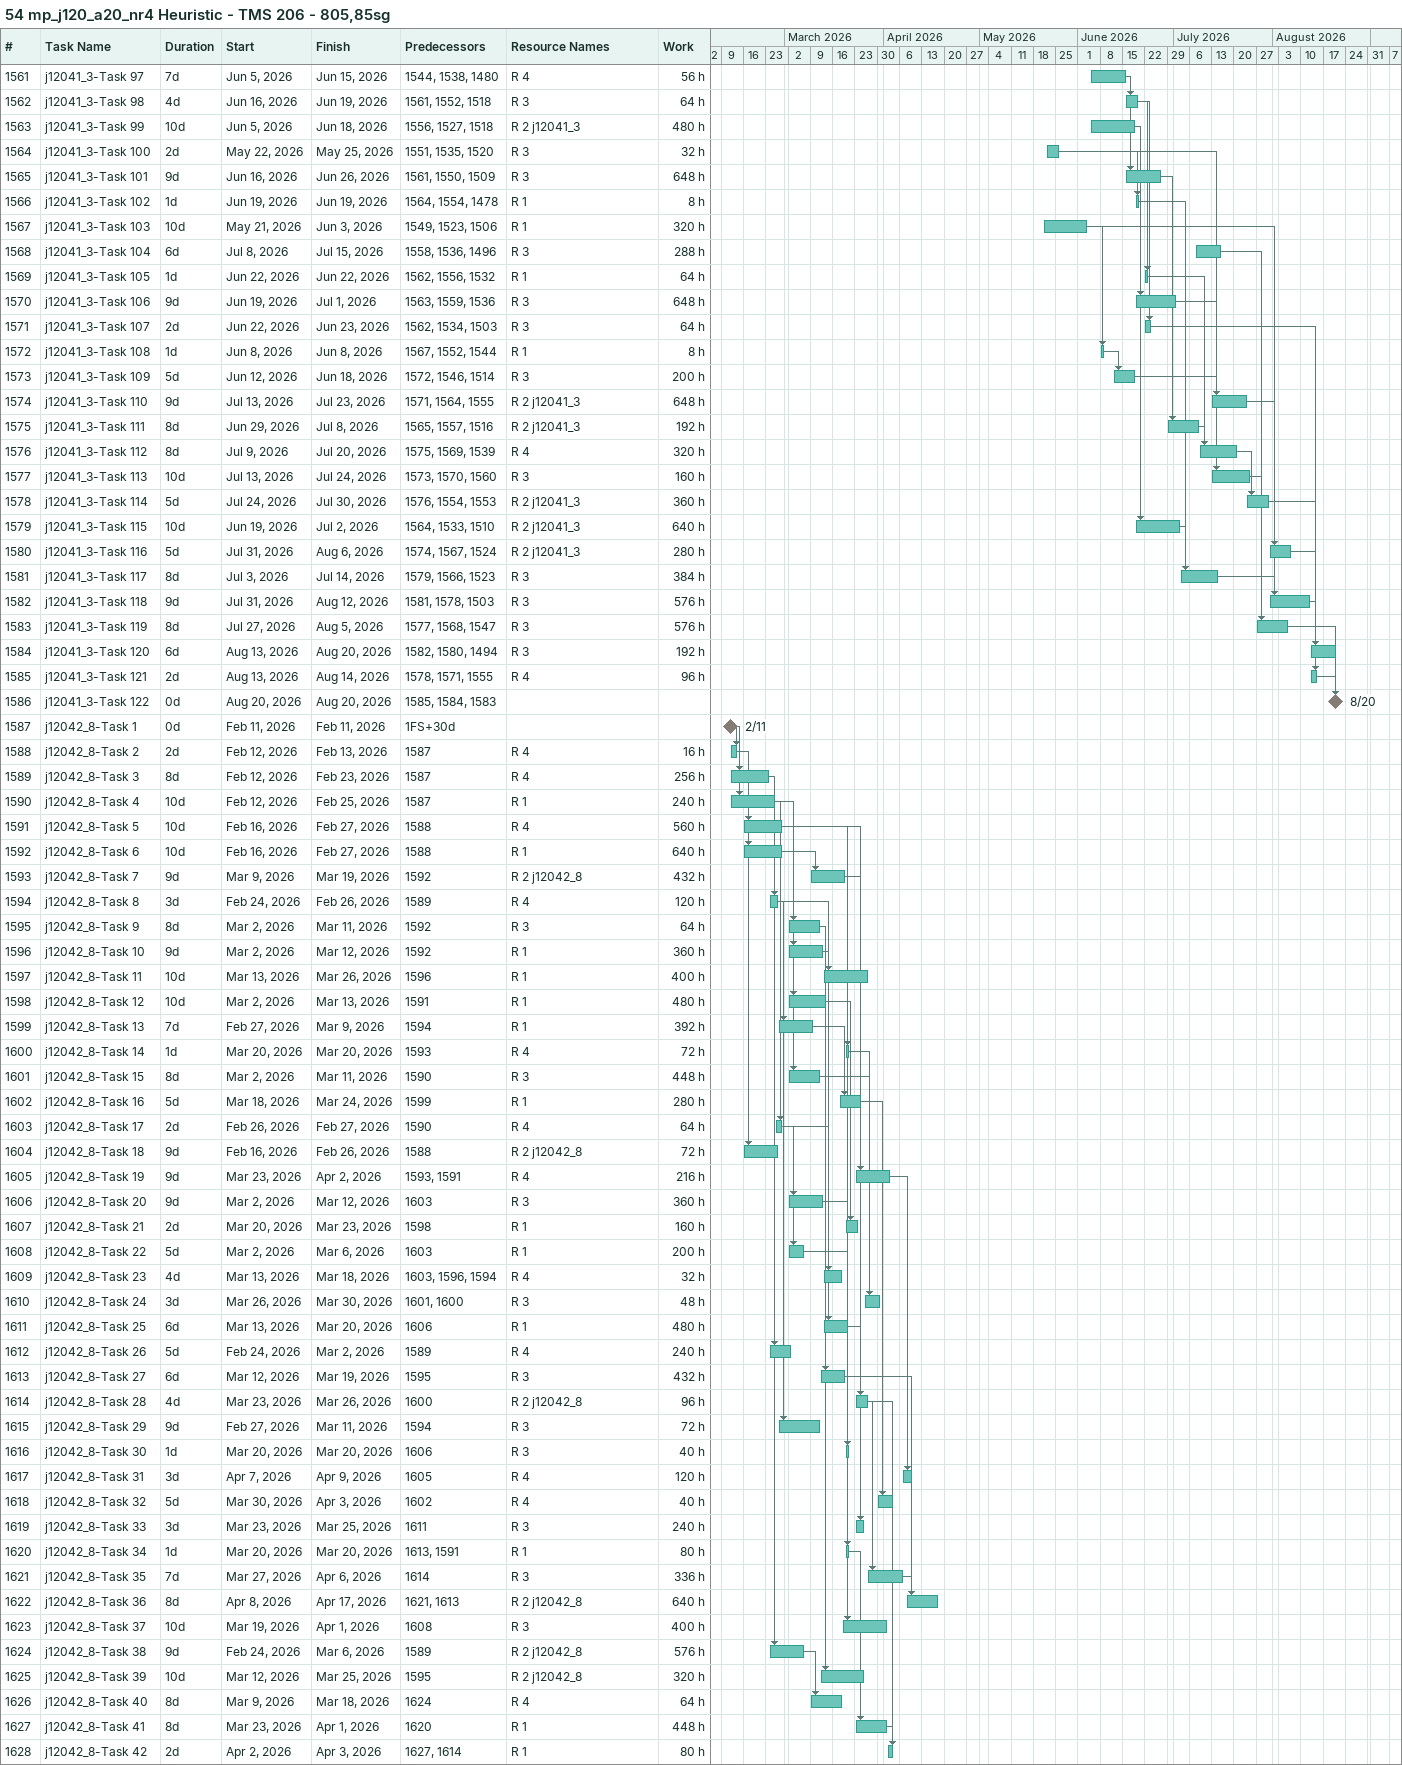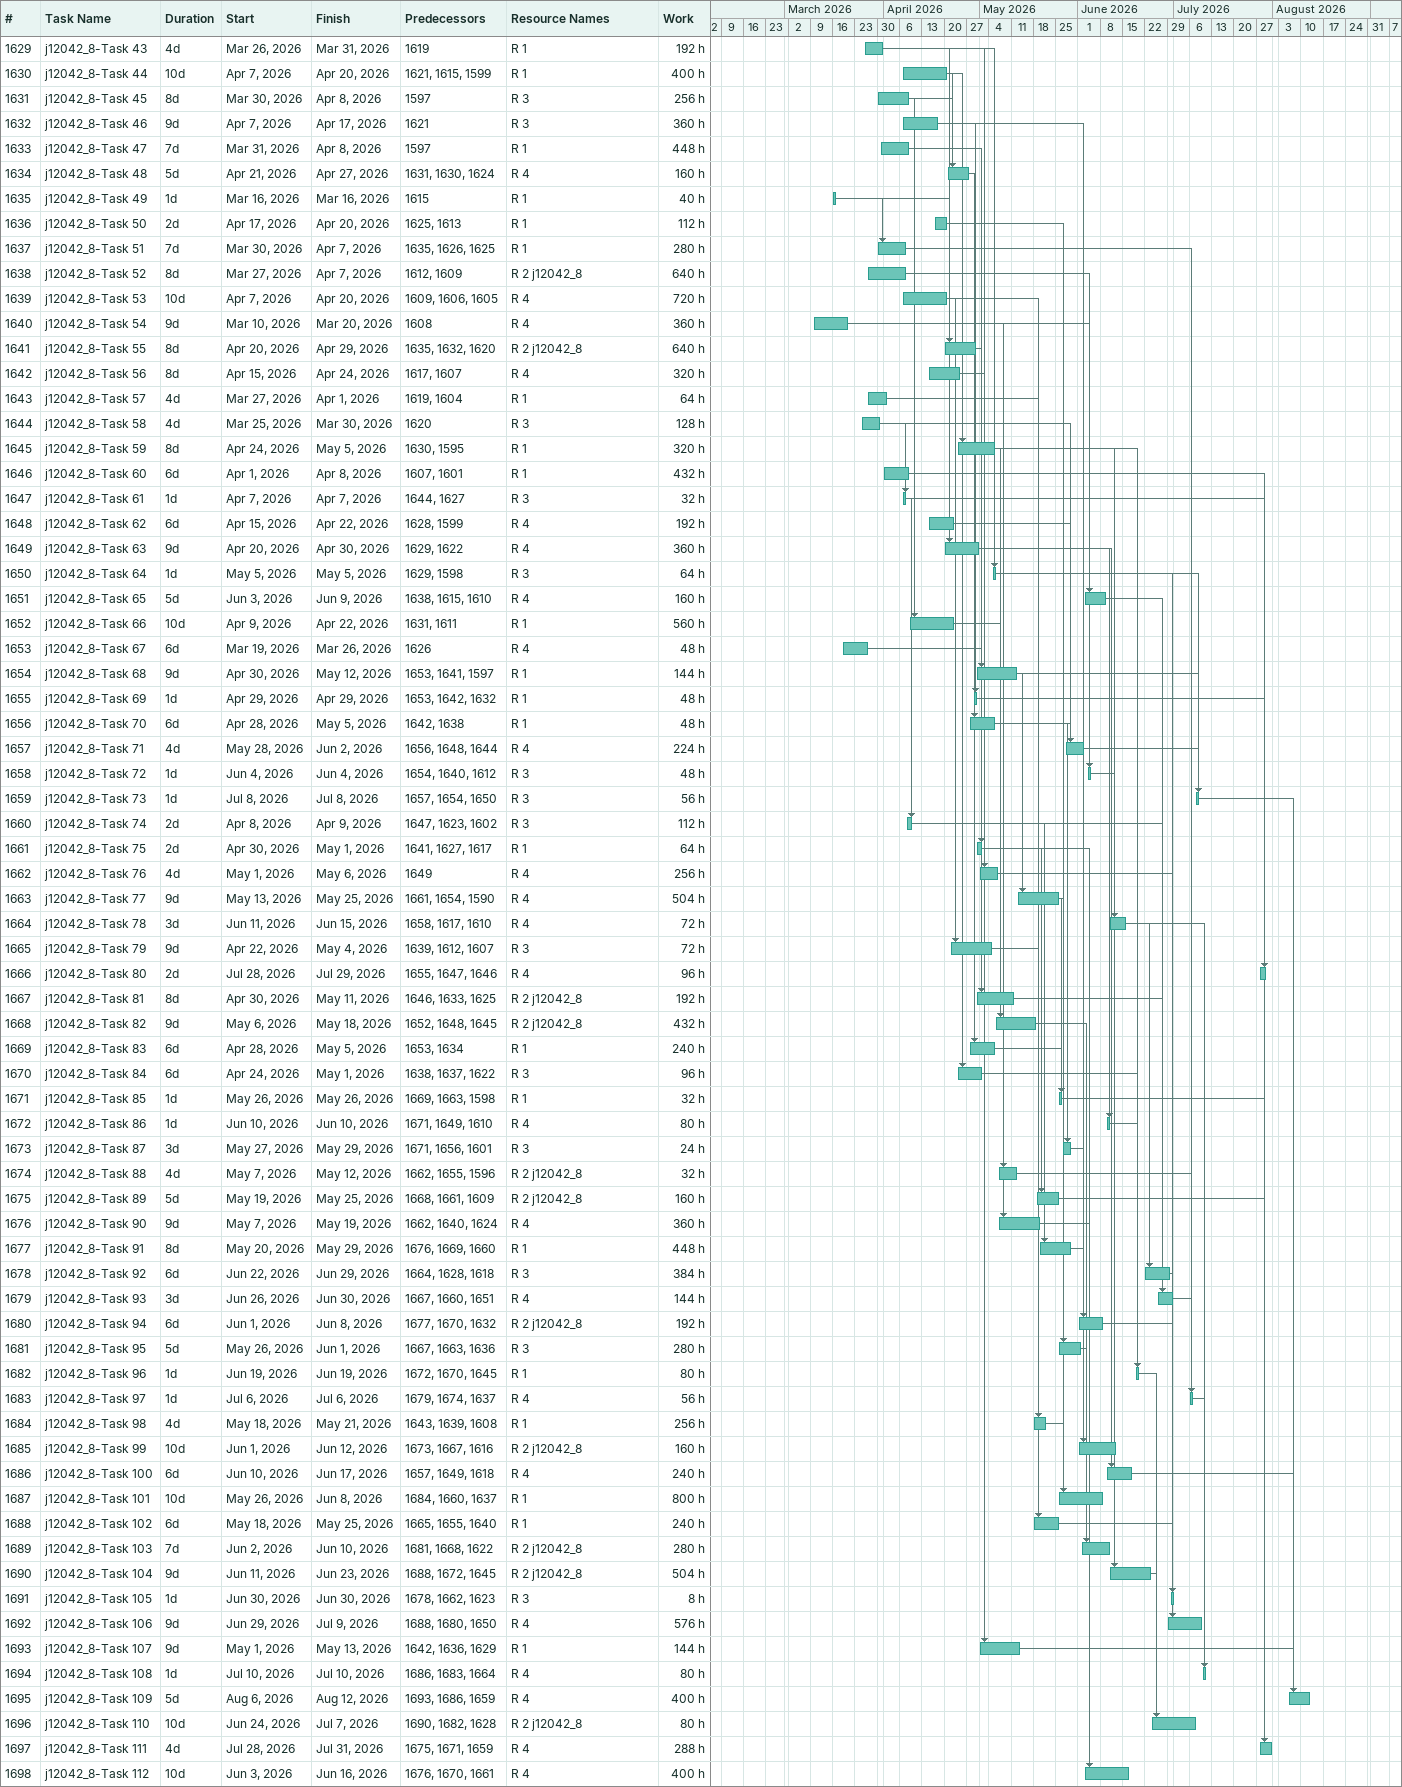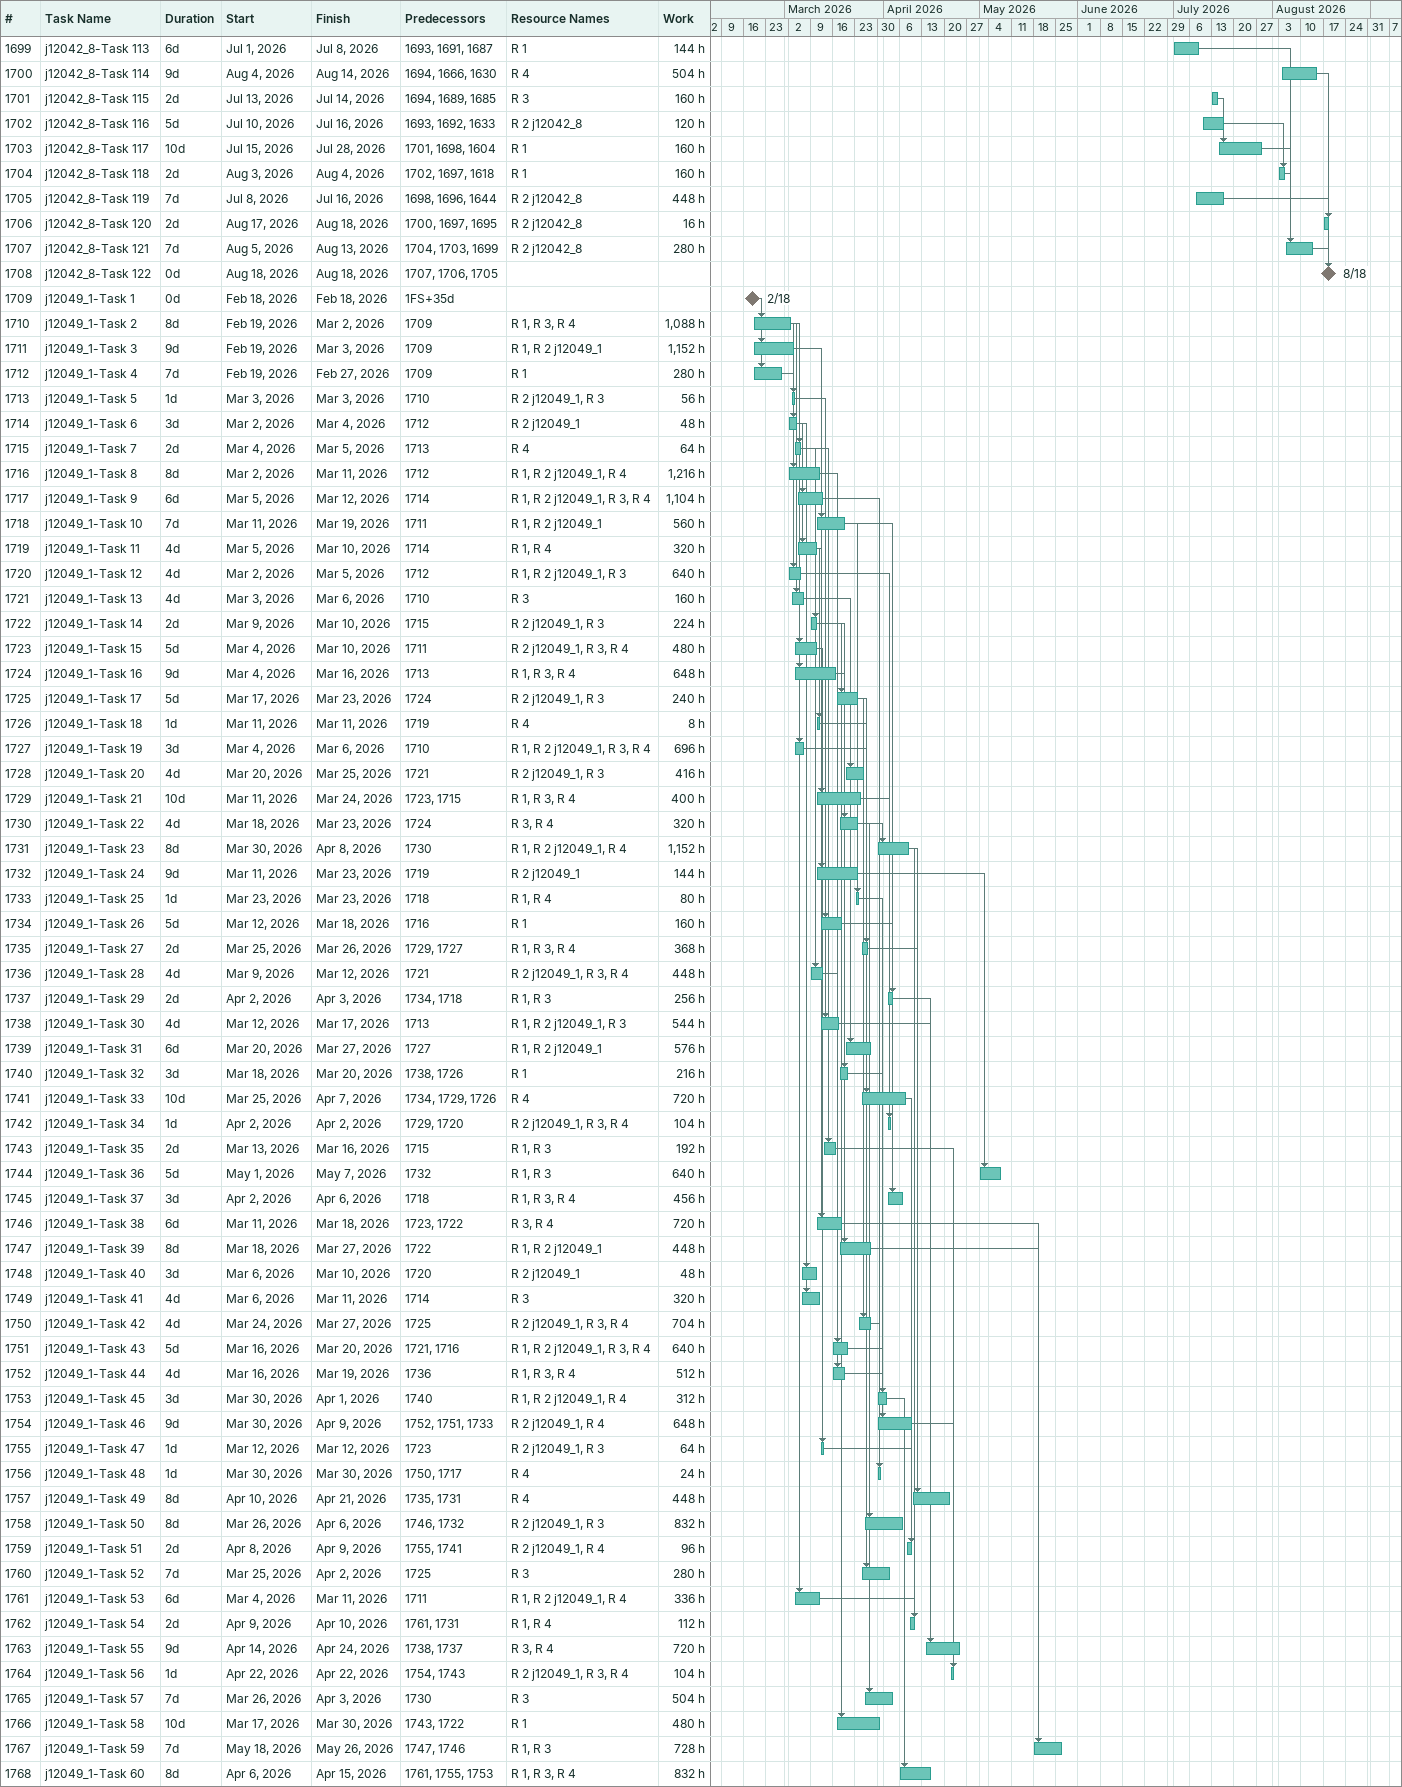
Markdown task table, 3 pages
54 mp_j120_a20_nr4 Heuristic - TMS 206 - 805,85sg

| ID | Task | Duration | Start | Finish | Predecessors | Resources | Work (h) |
|---|---|---|---|---|---|---|---|
| 1561 | j12041_3-Task 97 | 7d | 2026-06-05 | 2026-06-15 | 1544, 1538, 1480 | R 4 | 56 |
| 1562 | j12041_3-Task 98 | 4d | 2026-06-16 | 2026-06-19 | 1561, 1552, 1518 | R 3 | 64 |
| 1563 | j12041_3-Task 99 | 10d | 2026-06-05 | 2026-06-18 | 1556, 1527, 1518 | R 2 j12041_3 | 480 |
| 1564 | j12041_3-Task 100 | 2d | 2026-05-22 | 2026-05-25 | 1551, 1535, 1520 | R 3 | 32 |
| 1565 | j12041_3-Task 101 | 9d | 2026-06-16 | 2026-06-26 | 1561, 1550, 1509 | R 3 | 648 |
| 1566 | j12041_3-Task 102 | 1d | 2026-06-19 | 2026-06-19 | 1564, 1554, 1478 | R 1 | 8 |
| 1567 | j12041_3-Task 103 | 10d | 2026-05-21 | 2026-06-03 | 1549, 1523, 1506 | R 1 | 320 |
| 1568 | j12041_3-Task 104 | 6d | 2026-07-08 | 2026-07-15 | 1558, 1536, 1496 | R 3 | 288 |
| 1569 | j12041_3-Task 105 | 1d | 2026-06-22 | 2026-06-22 | 1562, 1556, 1532 | R 1 | 64 |
| 1570 | j12041_3-Task 106 | 9d | 2026-06-19 | 2026-07-01 | 1563, 1559, 1536 | R 3 | 648 |
| 1571 | j12041_3-Task 107 | 2d | 2026-06-22 | 2026-06-23 | 1562, 1534, 1503 | R 3 | 64 |
| 1572 | j12041_3-Task 108 | 1d | 2026-06-08 | 2026-06-08 | 1567, 1552, 1544 | R 1 | 8 |
| 1573 | j12041_3-Task 109 | 5d | 2026-06-12 | 2026-06-18 | 1572, 1546, 1514 | R 3 | 200 |
| 1574 | j12041_3-Task 110 | 9d | 2026-07-13 | 2026-07-23 | 1571, 1564, 1555 | R 2 j12041_3 | 648 |
| 1575 | j12041_3-Task 111 | 8d | 2026-06-29 | 2026-07-08 | 1565, 1557, 1516 | R 2 j12041_3 | 192 |
| 1576 | j12041_3-Task 112 | 8d | 2026-07-09 | 2026-07-20 | 1575, 1569, 1539 | R 4 | 320 |
| 1577 | j12041_3-Task 113 | 10d | 2026-07-13 | 2026-07-24 | 1573, 1570, 1560 | R 3 | 160 |
| 1578 | j12041_3-Task 114 | 5d | 2026-07-24 | 2026-07-30 | 1576, 1554, 1553 | R 2 j12041_3 | 360 |
| 1579 | j12041_3-Task 115 | 10d | 2026-06-19 | 2026-07-02 | 1564, 1533, 1510 | R 2 j12041_3 | 640 |
| 1580 | j12041_3-Task 116 | 5d | 2026-07-31 | 2026-08-06 | 1574, 1567, 1524 | R 2 j12041_3 | 280 |
| 1581 | j12041_3-Task 117 | 8d | 2026-07-03 | 2026-07-14 | 1579, 1566, 1523 | R 3 | 384 |
| 1582 | j12041_3-Task 118 | 9d | 2026-07-31 | 2026-08-12 | 1581, 1578, 1503 | R 3 | 576 |
| 1583 | j12041_3-Task 119 | 8d | 2026-07-27 | 2026-08-05 | 1577, 1568, 1547 | R 3 | 576 |
| 1584 | j12041_3-Task 120 | 6d | 2026-08-13 | 2026-08-20 | 1582, 1580, 1494 | R 3 | 192 |
| 1585 | j12041_3-Task 121 | 2d | 2026-08-13 | 2026-08-14 | 1578, 1571, 1555 | R 4 | 96 |
| 1586 | j12041_3-Task 122 | 0d | 2026-08-20 | 2026-08-20 | 1585, 1584, 1583 |  |  |
| 1587 | j12042_8-Task 1 | 0d | 2026-02-11 | 2026-02-11 | 1FS+30d |  |  |
| 1588 | j12042_8-Task 2 | 2d | 2026-02-12 | 2026-02-13 | 1587 | R 4 | 16 |
| 1589 | j12042_8-Task 3 | 8d | 2026-02-12 | 2026-02-23 | 1587 | R 4 | 256 |
| 1590 | j12042_8-Task 4 | 10d | 2026-02-12 | 2026-02-25 | 1587 | R 1 | 240 |
| 1591 | j12042_8-Task 5 | 10d | 2026-02-16 | 2026-02-27 | 1588 | R 4 | 560 |
| 1592 | j12042_8-Task 6 | 10d | 2026-02-16 | 2026-02-27 | 1588 | R 1 | 640 |
| 1593 | j12042_8-Task 7 | 9d | 2026-03-09 | 2026-03-19 | 1592 | R 2 j12042_8 | 432 |
| 1594 | j12042_8-Task 8 | 3d | 2026-02-24 | 2026-02-26 | 1589 | R 4 | 120 |
| 1595 | j12042_8-Task 9 | 8d | 2026-03-02 | 2026-03-11 | 1592 | R 3 | 64 |
| 1596 | j12042_8-Task 10 | 9d | 2026-03-02 | 2026-03-12 | 1592 | R 1 | 360 |
| 1597 | j12042_8-Task 11 | 10d | 2026-03-13 | 2026-03-26 | 1596 | R 1 | 400 |
| 1598 | j12042_8-Task 12 | 10d | 2026-03-02 | 2026-03-13 | 1591 | R 1 | 480 |
| 1599 | j12042_8-Task 13 | 7d | 2026-02-27 | 2026-03-09 | 1594 | R 1 | 392 |
| 1600 | j12042_8-Task 14 | 1d | 2026-03-20 | 2026-03-20 | 1593 | R 4 | 72 |
| 1601 | j12042_8-Task 15 | 8d | 2026-03-02 | 2026-03-11 | 1590 | R 3 | 448 |
| 1602 | j12042_8-Task 16 | 5d | 2026-03-18 | 2026-03-24 | 1599 | R 1 | 280 |
| 1603 | j12042_8-Task 17 | 2d | 2026-02-26 | 2026-02-27 | 1590 | R 4 | 64 |
| 1604 | j12042_8-Task 18 | 9d | 2026-02-16 | 2026-02-26 | 1588 | R 2 j12042_8 | 72 |
| 1605 | j12042_8-Task 19 | 9d | 2026-03-23 | 2026-04-02 | 1593, 1591 | R 4 | 216 |
| 1606 | j12042_8-Task 20 | 9d | 2026-03-02 | 2026-03-12 | 1603 | R 3 | 360 |
| 1607 | j12042_8-Task 21 | 2d | 2026-03-20 | 2026-03-23 | 1598 | R 1 | 160 |
| 1608 | j12042_8-Task 22 | 5d | 2026-03-02 | 2026-03-06 | 1603 | R 1 | 200 |
| 1609 | j12042_8-Task 23 | 4d | 2026-03-13 | 2026-03-18 | 1603, 1596, 1594 | R 4 | 32 |
| 1610 | j12042_8-Task 24 | 3d | 2026-03-26 | 2026-03-30 | 1601, 1600 | R 3 | 48 |
| 1611 | j12042_8-Task 25 | 6d | 2026-03-13 | 2026-03-20 | 1606 | R 1 | 480 |
| 1612 | j12042_8-Task 26 | 5d | 2026-02-24 | 2026-03-02 | 1589 | R 4 | 240 |
| 1613 | j12042_8-Task 27 | 6d | 2026-03-12 | 2026-03-19 | 1595 | R 3 | 432 |
| 1614 | j12042_8-Task 28 | 4d | 2026-03-23 | 2026-03-26 | 1600 | R 2 j12042_8 | 96 |
| 1615 | j12042_8-Task 29 | 9d | 2026-02-27 | 2026-03-11 | 1594 | R 3 | 72 |
| 1616 | j12042_8-Task 30 | 1d | 2026-03-20 | 2026-03-20 | 1606 | R 3 | 40 |
| 1617 | j12042_8-Task 31 | 3d | 2026-04-07 | 2026-04-09 | 1605 | R 4 | 120 |
| 1618 | j12042_8-Task 32 | 5d | 2026-03-30 | 2026-04-03 | 1602 | R 4 | 40 |
| 1619 | j12042_8-Task 33 | 3d | 2026-03-23 | 2026-03-25 | 1611 | R 3 | 240 |
| 1620 | j12042_8-Task 34 | 1d | 2026-03-20 | 2026-03-20 | 1613, 1591 | R 1 | 80 |
| 1621 | j12042_8-Task 35 | 7d | 2026-03-27 | 2026-04-06 | 1614 | R 3 | 336 |
| 1622 | j12042_8-Task 36 | 8d | 2026-04-08 | 2026-04-17 | 1621, 1613 | R 2 j12042_8 | 640 |
| 1623 | j12042_8-Task 37 | 10d | 2026-03-19 | 2026-04-01 | 1608 | R 3 | 400 |
| 1624 | j12042_8-Task 38 | 9d | 2026-02-24 | 2026-03-06 | 1589 | R 2 j12042_8 | 576 |
| 1625 | j12042_8-Task 39 | 10d | 2026-03-12 | 2026-03-25 | 1595 | R 2 j12042_8 | 320 |
| 1626 | j12042_8-Task 40 | 8d | 2026-03-09 | 2026-03-18 | 1624 | R 4 | 64 |
| 1627 | j12042_8-Task 41 | 8d | 2026-03-23 | 2026-04-01 | 1620 | R 1 | 448 |
| 1628 | j12042_8-Task 42 | 2d | 2026-04-02 | 2026-04-03 | 1627, 1614 | R 1 | 80 |
| 1629 | j12042_8-Task 43 | 4d | 2026-03-26 | 2026-03-31 | 1619 | R 1 | 192 |
| 1630 | j12042_8-Task 44 | 10d | 2026-04-07 | 2026-04-20 | 1621, 1615, 1599 | R 1 | 400 |
| 1631 | j12042_8-Task 45 | 8d | 2026-03-30 | 2026-04-08 | 1597 | R 3 | 256 |
| 1632 | j12042_8-Task 46 | 9d | 2026-04-07 | 2026-04-17 | 1621 | R 3 | 360 |
| 1633 | j12042_8-Task 47 | 7d | 2026-03-31 | 2026-04-08 | 1597 | R 1 | 448 |
| 1634 | j12042_8-Task 48 | 5d | 2026-04-21 | 2026-04-27 | 1631, 1630, 1624 | R 4 | 160 |
| 1635 | j12042_8-Task 49 | 1d | 2026-03-16 | 2026-03-16 | 1615 | R 1 | 40 |
| 1636 | j12042_8-Task 50 | 2d | 2026-04-17 | 2026-04-20 | 1625, 1613 | R 1 | 112 |
| 1637 | j12042_8-Task 51 | 7d | 2026-03-30 | 2026-04-07 | 1635, 1626, 1625 | R 1 | 280 |
| 1638 | j12042_8-Task 52 | 8d | 2026-03-27 | 2026-04-07 | 1612, 1609 | R 2 j12042_8 | 640 |
| 1639 | j12042_8-Task 53 | 10d | 2026-04-07 | 2026-04-20 | 1609, 1606, 1605 | R 4 | 720 |
| 1640 | j12042_8-Task 54 | 9d | 2026-03-10 | 2026-03-20 | 1608 | R 4 | 360 |
| 1641 | j12042_8-Task 55 | 8d | 2026-04-20 | 2026-04-29 | 1635, 1632, 1620 | R 2 j12042_8 | 640 |
| 1642 | j12042_8-Task 56 | 8d | 2026-04-15 | 2026-04-24 | 1617, 1607 | R 4 | 320 |
| 1643 | j12042_8-Task 57 | 4d | 2026-03-27 | 2026-04-01 | 1619, 1604 | R 1 | 64 |
| 1644 | j12042_8-Task 58 | 4d | 2026-03-25 | 2026-03-30 | 1620 | R 3 | 128 |
| 1645 | j12042_8-Task 59 | 8d | 2026-04-24 | 2026-05-05 | 1630, 1595 | R 1 | 320 |
| 1646 | j12042_8-Task 60 | 6d | 2026-04-01 | 2026-04-08 | 1607, 1601 | R 1 | 432 |
| 1647 | j12042_8-Task 61 | 1d | 2026-04-07 | 2026-04-07 | 1644, 1627 | R 3 | 32 |
| 1648 | j12042_8-Task 62 | 6d | 2026-04-15 | 2026-04-22 | 1628, 1599 | R 4 | 192 |
| 1649 | j12042_8-Task 63 | 9d | 2026-04-20 | 2026-04-30 | 1629, 1622 | R 4 | 360 |
| 1650 | j12042_8-Task 64 | 1d | 2026-05-05 | 2026-05-05 | 1629, 1598 | R 3 | 64 |
| 1651 | j12042_8-Task 65 | 5d | 2026-06-03 | 2026-06-09 | 1638, 1615, 1610 | R 4 | 160 |
| 1652 | j12042_8-Task 66 | 10d | 2026-04-09 | 2026-04-22 | 1631, 1611 | R 1 | 560 |
| 1653 | j12042_8-Task 67 | 6d | 2026-03-19 | 2026-03-26 | 1626 | R 4 | 48 |
| 1654 | j12042_8-Task 68 | 9d | 2026-04-30 | 2026-05-12 | 1653, 1641, 1597 | R 1 | 144 |
| 1655 | j12042_8-Task 69 | 1d | 2026-04-29 | 2026-04-29 | 1653, 1642, 1632 | R 1 | 48 |
| 1656 | j12042_8-Task 70 | 6d | 2026-04-28 | 2026-05-05 | 1642, 1638 | R 1 | 48 |
| 1657 | j12042_8-Task 71 | 4d | 2026-05-28 | 2026-06-02 | 1656, 1648, 1644 | R 4 | 224 |
| 1658 | j12042_8-Task 72 | 1d | 2026-06-04 | 2026-06-04 | 1654, 1640, 1612 | R 3 | 48 |
| 1659 | j12042_8-Task 73 | 1d | 2026-07-08 | 2026-07-08 | 1657, 1654, 1650 | R 3 | 56 |
| 1660 | j12042_8-Task 74 | 2d | 2026-04-08 | 2026-04-09 | 1647, 1623, 1602 | R 3 | 112 |
| 1661 | j12042_8-Task 75 | 2d | 2026-04-30 | 2026-05-01 | 1641, 1627, 1617 | R 1 | 64 |
| 1662 | j12042_8-Task 76 | 4d | 2026-05-01 | 2026-05-06 | 1649 | R 4 | 256 |
| 1663 | j12042_8-Task 77 | 9d | 2026-05-13 | 2026-05-25 | 1661, 1654, 1590 | R 4 | 504 |
| 1664 | j12042_8-Task 78 | 3d | 2026-06-11 | 2026-06-15 | 1658, 1617, 1610 | R 4 | 72 |
| 1665 | j12042_8-Task 79 | 9d | 2026-04-22 | 2026-05-04 | 1639, 1612, 1607 | R 3 | 72 |
| 1666 | j12042_8-Task 80 | 2d | 2026-07-28 | 2026-07-29 | 1655, 1647, 1646 | R 4 | 96 |
| 1667 | j12042_8-Task 81 | 8d | 2026-04-30 | 2026-05-11 | 1646, 1633, 1625 | R 2 j12042_8 | 192 |
| 1668 | j12042_8-Task 82 | 9d | 2026-05-06 | 2026-05-18 | 1652, 1648, 1645 | R 2 j12042_8 | 432 |
| 1669 | j12042_8-Task 83 | 6d | 2026-04-28 | 2026-05-05 | 1653, 1634 | R 1 | 240 |
| 1670 | j12042_8-Task 84 | 6d | 2026-04-24 | 2026-05-01 | 1638, 1637, 1622 | R 3 | 96 |
| 1671 | j12042_8-Task 85 | 1d | 2026-05-26 | 2026-05-26 | 1669, 1663, 1598 | R 1 | 32 |
| 1672 | j12042_8-Task 86 | 1d | 2026-06-10 | 2026-06-10 | 1671, 1649, 1610 | R 4 | 80 |
| 1673 | j12042_8-Task 87 | 3d | 2026-05-27 | 2026-05-29 | 1671, 1656, 1601 | R 3 | 24 |
| 1674 | j12042_8-Task 88 | 4d | 2026-05-07 | 2026-05-12 | 1662, 1655, 1596 | R 2 j12042_8 | 32 |
| 1675 | j12042_8-Task 89 | 5d | 2026-05-19 | 2026-05-25 | 1668, 1661, 1609 | R 2 j12042_8 | 160 |
| 1676 | j12042_8-Task 90 | 9d | 2026-05-07 | 2026-05-19 | 1662, 1640, 1624 | R 4 | 360 |
| 1677 | j12042_8-Task 91 | 8d | 2026-05-20 | 2026-05-29 | 1676, 1669, 1660 | R 1 | 448 |
| 1678 | j12042_8-Task 92 | 6d | 2026-06-22 | 2026-06-29 | 1664, 1628, 1618 | R 3 | 384 |
| 1679 | j12042_8-Task 93 | 3d | 2026-06-26 | 2026-06-30 | 1667, 1660, 1651 | R 4 | 144 |
| 1680 | j12042_8-Task 94 | 6d | 2026-06-01 | 2026-06-08 | 1677, 1670, 1632 | R 2 j12042_8 | 192 |
| 1681 | j12042_8-Task 95 | 5d | 2026-05-26 | 2026-06-01 | 1667, 1663, 1636 | R 3 | 280 |
| 1682 | j12042_8-Task 96 | 1d | 2026-06-19 | 2026-06-19 | 1672, 1670, 1645 | R 1 | 80 |
| 1683 | j12042_8-Task 97 | 1d | 2026-07-06 | 2026-07-06 | 1679, 1674, 1637 | R 4 | 56 |
| 1684 | j12042_8-Task 98 | 4d | 2026-05-18 | 2026-05-21 | 1643, 1639, 1608 | R 1 | 256 |
| 1685 | j12042_8-Task 99 | 10d | 2026-06-01 | 2026-06-12 | 1673, 1667, 1616 | R 2 j12042_8 | 160 |
| 1686 | j12042_8-Task 100 | 6d | 2026-06-10 | 2026-06-17 | 1657, 1649, 1618 | R 4 | 240 |
| 1687 | j12042_8-Task 101 | 10d | 2026-05-26 | 2026-06-08 | 1684, 1660, 1637 | R 1 | 800 |
| 1688 | j12042_8-Task 102 | 6d | 2026-05-18 | 2026-05-25 | 1665, 1655, 1640 | R 1 | 240 |
| 1689 | j12042_8-Task 103 | 7d | 2026-06-02 | 2026-06-10 | 1681, 1668, 1622 | R 2 j12042_8 | 280 |
| 1690 | j12042_8-Task 104 | 9d | 2026-06-11 | 2026-06-23 | 1688, 1672, 1645 | R 2 j12042_8 | 504 |
| 1691 | j12042_8-Task 105 | 1d | 2026-06-30 | 2026-06-30 | 1678, 1662, 1623 | R 3 | 8 |
| 1692 | j12042_8-Task 106 | 9d | 2026-06-29 | 2026-07-09 | 1688, 1680, 1650 | R 4 | 576 |
| 1693 | j12042_8-Task 107 | 9d | 2026-05-01 | 2026-05-13 | 1642, 1636, 1629 | R 1 | 144 |
| 1694 | j12042_8-Task 108 | 1d | 2026-07-10 | 2026-07-10 | 1686, 1683, 1664 | R 4 | 80 |
| 1695 | j12042_8-Task 109 | 5d | 2026-08-06 | 2026-08-12 | 1693, 1686, 1659 | R 4 | 400 |
| 1696 | j12042_8-Task 110 | 10d | 2026-06-24 | 2026-07-07 | 1690, 1682, 1628 | R 2 j12042_8 | 80 |
| 1697 | j12042_8-Task 111 | 4d | 2026-07-28 | 2026-07-31 | 1675, 1671, 1659 | R 4 | 288 |
| 1698 | j12042_8-Task 112 | 10d | 2026-06-03 | 2026-06-16 | 1676, 1670, 1661 | R 4 | 400 |
| 1699 | j12042_8-Task 113 | 6d | 2026-07-01 | 2026-07-08 | 1693, 1691, 1687 | R 1 | 144 |
| 1700 | j12042_8-Task 114 | 9d | 2026-08-04 | 2026-08-14 | 1694, 1666, 1630 | R 4 | 504 |
| 1701 | j12042_8-Task 115 | 2d | 2026-07-13 | 2026-07-14 | 1694, 1689, 1685 | R 3 | 160 |
| 1702 | j12042_8-Task 116 | 5d | 2026-07-10 | 2026-07-16 | 1693, 1692, 1633 | R 2 j12042_8 | 120 |
| 1703 | j12042_8-Task 117 | 10d | 2026-07-15 | 2026-07-28 | 1701, 1698, 1604 | R 1 | 160 |
| 1704 | j12042_8-Task 118 | 2d | 2026-08-03 | 2026-08-04 | 1702, 1697, 1618 | R 1 | 160 |
| 1705 | j12042_8-Task 119 | 7d | 2026-07-08 | 2026-07-16 | 1698, 1696, 1644 | R 2 j12042_8 | 448 |
| 1706 | j12042_8-Task 120 | 2d | 2026-08-17 | 2026-08-18 | 1700, 1697, 1695 | R 2 j12042_8 | 16 |
| 1707 | j12042_8-Task 121 | 7d | 2026-08-05 | 2026-08-13 | 1704, 1703, 1699 | R 2 j12042_8 | 280 |
| 1708 | j12042_8-Task 122 | 0d | 2026-08-18 | 2026-08-18 | 1707, 1706, 1705 |  |  |
| 1709 | j12049_1-Task 1 | 0d | 2026-02-18 | 2026-02-18 | 1FS+35d |  |  |
| 1710 | j12049_1-Task 2 | 8d | 2026-02-19 | 2026-03-02 | 1709 | R 1, R 3, R 4 | 1088 |
| 1711 | j12049_1-Task 3 | 9d | 2026-02-19 | 2026-03-03 | 1709 | R 1, R 2 j12049_1 | 1152 |
| 1712 | j12049_1-Task 4 | 7d | 2026-02-19 | 2026-02-27 | 1709 | R 1 | 280 |
| 1713 | j12049_1-Task 5 | 1d | 2026-03-03 | 2026-03-03 | 1710 | R 2 j12049_1, R 3 | 56 |
| 1714 | j12049_1-Task 6 | 3d | 2026-03-02 | 2026-03-04 | 1712 | R 2 j12049_1 | 48 |
| 1715 | j12049_1-Task 7 | 2d | 2026-03-04 | 2026-03-05 | 1713 | R 4 | 64 |
| 1716 | j12049_1-Task 8 | 8d | 2026-03-02 | 2026-03-11 | 1712 | R 1, R 2 j12049_1, R 4 | 1216 |
| 1717 | j12049_1-Task 9 | 6d | 2026-03-05 | 2026-03-12 | 1714 | R 1, R 2 j12049_1, R 3, R 4 | 1104 |
| 1718 | j12049_1-Task 10 | 7d | 2026-03-11 | 2026-03-19 | 1711 | R 1, R 2 j12049_1 | 560 |
| 1719 | j12049_1-Task 11 | 4d | 2026-03-05 | 2026-03-10 | 1714 | R 1, R 4 | 320 |
| 1720 | j12049_1-Task 12 | 4d | 2026-03-02 | 2026-03-05 | 1712 | R 1, R 2 j12049_1, R 3 | 640 |
| 1721 | j12049_1-Task 13 | 4d | 2026-03-03 | 2026-03-06 | 1710 | R 3 | 160 |
| 1722 | j12049_1-Task 14 | 2d | 2026-03-09 | 2026-03-10 | 1715 | R 2 j12049_1, R 3 | 224 |
| 1723 | j12049_1-Task 15 | 5d | 2026-03-04 | 2026-03-10 | 1711 | R 2 j12049_1, R 3, R 4 | 480 |
| 1724 | j12049_1-Task 16 | 9d | 2026-03-04 | 2026-03-16 | 1713 | R 1, R 3, R 4 | 648 |
| 1725 | j12049_1-Task 17 | 5d | 2026-03-17 | 2026-03-23 | 1724 | R 2 j12049_1, R 3 | 240 |
| 1726 | j12049_1-Task 18 | 1d | 2026-03-11 | 2026-03-11 | 1719 | R 4 | 8 |
| 1727 | j12049_1-Task 19 | 3d | 2026-03-04 | 2026-03-06 | 1710 | R 1, R 2 j12049_1, R 3, R 4 | 696 |
| 1728 | j12049_1-Task 20 | 4d | 2026-03-20 | 2026-03-25 | 1721 | R 2 j12049_1, R 3 | 416 |
| 1729 | j12049_1-Task 21 | 10d | 2026-03-11 | 2026-03-24 | 1723, 1715 | R 1, R 3, R 4 | 400 |
| 1730 | j12049_1-Task 22 | 4d | 2026-03-18 | 2026-03-23 | 1724 | R 3, R 4 | 320 |
| 1731 | j12049_1-Task 23 | 8d | 2026-03-30 | 2026-04-08 | 1730 | R 1, R 2 j12049_1, R 4 | 1152 |
| 1732 | j12049_1-Task 24 | 9d | 2026-03-11 | 2026-03-23 | 1719 | R 2 j12049_1 | 144 |
| 1733 | j12049_1-Task 25 | 1d | 2026-03-23 | 2026-03-23 | 1718 | R 1, R 4 | 80 |
| 1734 | j12049_1-Task 26 | 5d | 2026-03-12 | 2026-03-18 | 1716 | R 1 | 160 |
| 1735 | j12049_1-Task 27 | 2d | 2026-03-25 | 2026-03-26 | 1729, 1727 | R 1, R 3, R 4 | 368 |
| 1736 | j12049_1-Task 28 | 4d | 2026-03-09 | 2026-03-12 | 1721 | R 2 j12049_1, R 3, R 4 | 448 |
| 1737 | j12049_1-Task 29 | 2d | 2026-04-02 | 2026-04-03 | 1734, 1718 | R 1, R 3 | 256 |
| 1738 | j12049_1-Task 30 | 4d | 2026-03-12 | 2026-03-17 | 1713 | R 1, R 2 j12049_1, R 3 | 544 |
| 1739 | j12049_1-Task 31 | 6d | 2026-03-20 | 2026-03-27 | 1727 | R 1, R 2 j12049_1 | 576 |
| 1740 | j12049_1-Task 32 | 3d | 2026-03-18 | 2026-03-20 | 1738, 1726 | R 1 | 216 |
| 1741 | j12049_1-Task 33 | 10d | 2026-03-25 | 2026-04-07 | 1734, 1729, 1726 | R 4 | 720 |
| 1742 | j12049_1-Task 34 | 1d | 2026-04-02 | 2026-04-02 | 1729, 1720 | R 2 j12049_1, R 3, R 4 | 104 |
| 1743 | j12049_1-Task 35 | 2d | 2026-03-13 | 2026-03-16 | 1715 | R 1, R 3 | 192 |
| 1744 | j12049_1-Task 36 | 5d | 2026-05-01 | 2026-05-07 | 1732 | R 1, R 3 | 640 |
| 1745 | j12049_1-Task 37 | 3d | 2026-04-02 | 2026-04-06 | 1718 | R 1, R 3, R 4 | 456 |
| 1746 | j12049_1-Task 38 | 6d | 2026-03-11 | 2026-03-18 | 1723, 1722 | R 3, R 4 | 720 |
| 1747 | j12049_1-Task 39 | 8d | 2026-03-18 | 2026-03-27 | 1722 | R 1, R 2 j12049_1 | 448 |
| 1748 | j12049_1-Task 40 | 3d | 2026-03-06 | 2026-03-10 | 1720 | R 2 j12049_1 | 48 |
| 1749 | j12049_1-Task 41 | 4d | 2026-03-06 | 2026-03-11 | 1714 | R 3 | 320 |
| 1750 | j12049_1-Task 42 | 4d | 2026-03-24 | 2026-03-27 | 1725 | R 2 j12049_1, R 3, R 4 | 704 |
| 1751 | j12049_1-Task 43 | 5d | 2026-03-16 | 2026-03-20 | 1721, 1716 | R 1, R 2 j12049_1, R 3, R 4 | 640 |
| 1752 | j12049_1-Task 44 | 4d | 2026-03-16 | 2026-03-19 | 1736 | R 1, R 3, R 4 | 512 |
| 1753 | j12049_1-Task 45 | 3d | 2026-03-30 | 2026-04-01 | 1740 | R 1, R 2 j12049_1, R 4 | 312 |
| 1754 | j12049_1-Task 46 | 9d | 2026-03-30 | 2026-04-09 | 1752, 1751, 1733 | R 2 j12049_1, R 4 | 648 |
| 1755 | j12049_1-Task 47 | 1d | 2026-03-12 | 2026-03-12 | 1723 | R 2 j12049_1, R 3 | 64 |
| 1756 | j12049_1-Task 48 | 1d | 2026-03-30 | 2026-03-30 | 1750, 1717 | R 4 | 24 |
| 1757 | j12049_1-Task 49 | 8d | 2026-04-10 | 2026-04-21 | 1735, 1731 | R 4 | 448 |
| 1758 | j12049_1-Task 50 | 8d | 2026-03-26 | 2026-04-06 | 1746, 1732 | R 2 j12049_1, R 3 | 832 |
| 1759 | j12049_1-Task 51 | 2d | 2026-04-08 | 2026-04-09 | 1755, 1741 | R 2 j12049_1, R 4 | 96 |
| 1760 | j12049_1-Task 52 | 7d | 2026-03-25 | 2026-04-02 | 1725 | R 3 | 280 |
| 1761 | j12049_1-Task 53 | 6d | 2026-03-04 | 2026-03-11 | 1711 | R 1, R 2 j12049_1, R 4 | 336 |
| 1762 | j12049_1-Task 54 | 2d | 2026-04-09 | 2026-04-10 | 1761, 1731 | R 1, R 4 | 112 |
| 1763 | j12049_1-Task 55 | 9d | 2026-04-14 | 2026-04-24 | 1738, 1737 | R 3, R 4 | 720 |
| 1764 | j12049_1-Task 56 | 1d | 2026-04-22 | 2026-04-22 | 1754, 1743 | R 2 j12049_1, R 3, R 4 | 104 |
| 1765 | j12049_1-Task 57 | 7d | 2026-03-26 | 2026-04-03 | 1730 | R 3 | 504 |
| 1766 | j12049_1-Task 58 | 10d | 2026-03-17 | 2026-03-30 | 1743, 1722 | R 1 | 480 |
| 1767 | j12049_1-Task 59 | 7d | 2026-05-18 | 2026-05-26 | 1747, 1746 | R 1, R 3 | 728 |
| 1768 | j12049_1-Task 60 | 8d | 2026-04-06 | 2026-04-15 | 1761, 1755, 1753 | R 1, R 3, R 4 | 832 |
